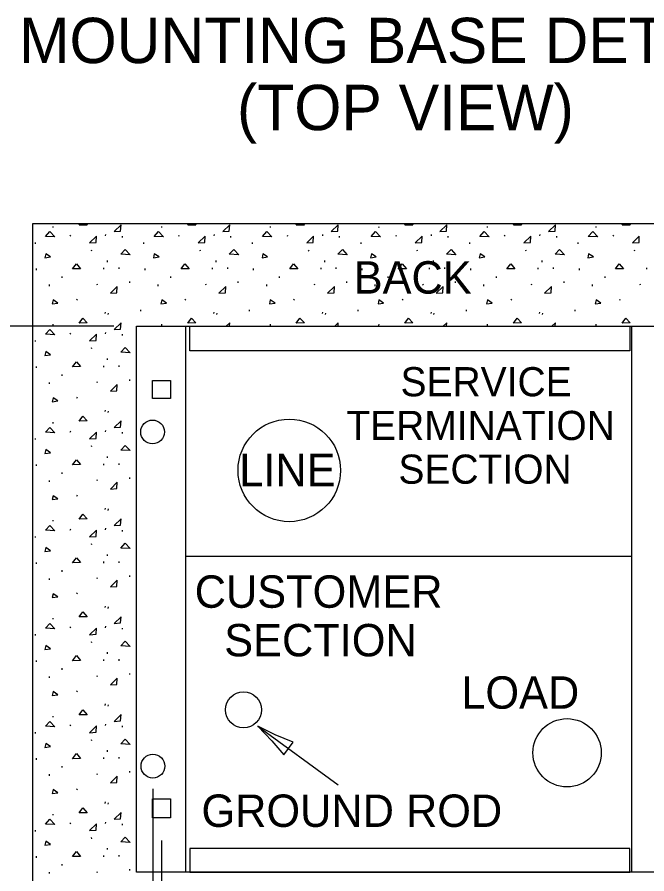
# Model space of a CAD drawing. Extents: x 1568201 to 1568989, y 1584546 to 1585546.
# Drawn here: x 1568349.4 to 1568466.1, y 1584730.1 to 1584888.9 of the extents above; entities that cross this region are included whole.
import ezdxf

# ---------------------------------------------------------------- set-up
doc = ezdxf.new("R2010")
doc.units = 0
doc.layers.add('Sheets_General Details', color=7, linetype='Continuous')

msp = doc.modelspace()

# ---------------------------------------------------------------- linework, layer by layer
at = {"layer": 'Sheets_General Details'}
for p, q in [((1568360.92, 1584850.3), (1568361.17, 1584850.64)), ((1568381.04, 1584850.3), (1568381.28, 1584850.64)), ((1568401.15, 1584850.3), (1568401.4, 1584850.64)), ((1568421.27, 1584850.3), (1568421.51, 1584850.64)), ((1568441.39, 1584850.3), (1568441.63, 1584850.64)), ((1568461.5, 1584850.3), (1568461.75, 1584850.64)), ((1568356.11, 1584849.88), (1568356.13, 1584850.09)), ((1568376.22, 1584849.88), (1568376.25, 1584850.09)), ((1568396.34, 1584849.88), (1568396.36, 1584850.09)), ((1568416.46, 1584849.88), (1568416.48, 1584850.09)), ((1568436.57, 1584849.88), (1568436.6, 1584850.09)), ((1568456.69, 1584849.88), (1568456.71, 1584850.09)), ((1568352.81, 1584846.88), (1568352.81, 1584847.09)), ((1568359.28, 1584848.27), (1568359.37, 1584848.48)), ((1568365.82, 1584848.31), (1568365.85, 1584848.58)), ((1568368.94, 1584848.02), (1568368.94, 1584848.25)), ((1568372.93, 1584846.88), (1568372.93, 1584847.09)), ((1568379.4, 1584848.27), (1568379.48, 1584848.48)), ((1568385.93, 1584848.31), (1568385.97, 1584848.58)), ((1568389.05, 1584848.02), (1568389.05, 1584848.25)), ((1568393.05, 1584846.88), (1568393.05, 1584847.09)), ((1568399.51, 1584848.27), (1568399.6, 1584848.48)), ((1568406.05, 1584848.31), (1568406.08, 1584848.58)), ((1568409.17, 1584848.02), (1568409.17, 1584848.25)), ((1568413.16, 1584846.88), (1568413.16, 1584847.09)), ((1568419.63, 1584848.27), (1568419.72, 1584848.48)), ((1568426.17, 1584848.31), (1568426.2, 1584848.58)), ((1568429.29, 1584848.02), (1568429.29, 1584848.25)), ((1568433.28, 1584846.88), (1568433.28, 1584847.09)), ((1568439.75, 1584848.27), (1568439.83, 1584848.48)), ((1568446.28, 1584848.31), (1568446.31, 1584848.58)), ((1568449.4, 1584848.02), (1568449.4, 1584848.25)), ((1568453.4, 1584846.88), (1568453.4, 1584847.09)), ((1568459.86, 1584848.27), (1568459.95, 1584848.48)), ((1568363.28, 1584845.52), (1568363.19, 1584845.71)), ((1568383.4, 1584845.52), (1568383.31, 1584845.71)), ((1568403.51, 1584845.52), (1568403.43, 1584845.71)), ((1568423.63, 1584845.52), (1568423.54, 1584845.71)), ((1568443.74, 1584845.52), (1568443.66, 1584845.71)), ((1568463.86, 1584845.52), (1568463.78, 1584845.71)), ((1568353.01, 1584842), (1568353.01, 1584842.26)), ((1568365.5, 1584842.15), (1568365.5, 1584842.41)), ((1568366.2, 1584843.48), (1568366.2, 1584843.76)), ((1568368.32, 1584842.21), (1568368.32, 1584842.47)), ((1568373.12, 1584842), (1568373.12, 1584842.26)), ((1568385.61, 1584842.15), (1568385.61, 1584842.41)), ((1568386.32, 1584843.48), (1568386.32, 1584843.76)), ((1568388.44, 1584842.21), (1568388.44, 1584842.47)), ((1568393.24, 1584842), (1568393.24, 1584842.26)), ((1568405.73, 1584842.15), (1568405.73, 1584842.41)), ((1568406.43, 1584843.48), (1568406.43, 1584843.76)), ((1568408.55, 1584842.21), (1568408.55, 1584842.47)), ((1568413.35, 1584842), (1568413.35, 1584842.26)), ((1568425.85, 1584842.15), (1568425.85, 1584842.41)), ((1568426.55, 1584843.48), (1568426.55, 1584843.76)), ((1568428.67, 1584842.21), (1568428.67, 1584842.47)), ((1568433.47, 1584842), (1568433.47, 1584842.26)), ((1568445.96, 1584842.15), (1568445.96, 1584842.41)), ((1568446.67, 1584843.48), (1568446.67, 1584843.76)), ((1568448.79, 1584842.21), (1568448.79, 1584842.47)), ((1568453.59, 1584842), (1568453.59, 1584842.26)), ((1568466.08, 1584842.15), (1568466.08, 1584842.41)), ((1568357.8, 1584840.54), (1568357.8, 1584840.8)), ((1568377.92, 1584840.54), (1568377.92, 1584840.8)), ((1568398.04, 1584840.54), (1568398.04, 1584840.8)), ((1568418.15, 1584840.54), (1568418.15, 1584840.8)), ((1568438.27, 1584840.54), (1568438.27, 1584840.8)), ((1568458.39, 1584840.54), (1568458.39, 1584840.8)), ((1568355.42, 1584839.04), (1568355.42, 1584839.3)), ((1568364.34, 1584839.22), (1568364.27, 1584839.41)), ((1568370.29, 1584839.62), (1568370.29, 1584839.85)), ((1568375.54, 1584839.04), (1568375.54, 1584839.3)), ((1568384.46, 1584839.22), (1568384.38, 1584839.41)), ((1568390.41, 1584839.62), (1568390.41, 1584839.85)), ((1568395.66, 1584839.04), (1568395.66, 1584839.3)), ((1568404.58, 1584839.22), (1568404.5, 1584839.41)), ((1568410.52, 1584839.62), (1568410.52, 1584839.85)), ((1568415.77, 1584839.04), (1568415.77, 1584839.3)), ((1568424.69, 1584839.22), (1568424.61, 1584839.41)), ((1568430.64, 1584839.62), (1568430.64, 1584839.85)), ((1568435.89, 1584839.04), (1568435.89, 1584839.3)), ((1568444.81, 1584839.22), (1568444.73, 1584839.41)), ((1568450.76, 1584839.62), (1568450.76, 1584839.85)), ((1568456.01, 1584839.04), (1568456.01, 1584839.3)), ((1568464.92, 1584839.22), (1568464.85, 1584839.41)), ((1568360.48, 1584836.42), (1568360.59, 1584836.63)), ((1568380.59, 1584836.42), (1568380.7, 1584836.63)), ((1568400.71, 1584836.42), (1568400.82, 1584836.63)), ((1568420.83, 1584836.42), (1568420.94, 1584836.63)), ((1568440.94, 1584836.42), (1568441.05, 1584836.63)), ((1568461.06, 1584836.42), (1568461.17, 1584836.63)), ((1568372.36, 1584834.37), (1568372.36, 1584834.6)), ((1568392.48, 1584834.37), (1568392.48, 1584834.6)), ((1568412.6, 1584834.37), (1568412.6, 1584834.6)), ((1568432.71, 1584834.37), (1568432.71, 1584834.6)), ((1568452.83, 1584834.37), (1568452.83, 1584834.6)), ((1568365.76, 1584833.92), (1568365.82, 1584834.19)), ((1568366.3, 1584833.76), (1568366.36, 1584834.02)), ((1568385.88, 1584833.92), (1568385.93, 1584834.19)), ((1568386.42, 1584833.76), (1568386.48, 1584834.02)), ((1568406, 1584833.92), (1568406.05, 1584834.19)), ((1568406.54, 1584833.76), (1568406.6, 1584834.02)), ((1568426.11, 1584833.92), (1568426.17, 1584834.19)), ((1568426.65, 1584833.76), (1568426.71, 1584834.02)), ((1568446.23, 1584833.92), (1568446.28, 1584834.19)), ((1568446.77, 1584833.76), (1568446.83, 1584834.02)), ((1568367.33, 1584831.58), (1568335.14, 1584831.58)), ((1568356.11, 1584831.74), (1568356.13, 1584831.95)), ((1568376.22, 1584831.74), (1568376.25, 1584831.95)), ((1568396.34, 1584831.74), (1568396.36, 1584831.95)), ((1568416.46, 1584831.74), (1568416.48, 1584831.95)), ((1568436.57, 1584831.74), (1568436.6, 1584831.95)), ((1568456.69, 1584831.74), (1568456.71, 1584831.95)), ((1568359.28, 1584830.12), (1568359.37, 1584830.33)), ((1568365.82, 1584830.17), (1568365.85, 1584830.44)), ((1568368.94, 1584829.87), (1568368.94, 1584830.1)), ((1568352.81, 1584828.74), (1568352.81, 1584828.95)), ((1568363.28, 1584827.38), (1568363.19, 1584827.56)), ((1568366.2, 1584825.34), (1568366.2, 1584825.61)), ((1568353.01, 1584823.85), (1568353.01, 1584824.12)), ((1568365.5, 1584824), (1568365.5, 1584824.27)), ((1568368.32, 1584824.06), (1568368.32, 1584824.32)), ((1568357.8, 1584822.39), (1568357.8, 1584822.65)), ((1568370.29, 1584821.47), (1568370.29, 1584821.71)), ((1568355.42, 1584820.89), (1568355.42, 1584821.16)), ((1568364.34, 1584821.08), (1568364.27, 1584821.26)), ((1568360.48, 1584818.28), (1568360.59, 1584818.49)), ((1568365.76, 1584815.77), (1568365.82, 1584816.04)), ((1568366.3, 1584815.61), (1568366.36, 1584815.88)), ((1568356.11, 1584813.59), (1568356.13, 1584813.8)), ((1568359.28, 1584811.98), (1568359.37, 1584812.19)), ((1568365.82, 1584812.02), (1568365.85, 1584812.29)), ((1568352.81, 1584810.59), (1568352.81, 1584810.8)), ((1568368.94, 1584811.73), (1568368.94, 1584811.96)), ((1568363.28, 1584809.23), (1568363.19, 1584809.42)), ((1568366.2, 1584807.19), (1568366.2, 1584807.47)), ((1568353.01, 1584805.71), (1568353.01, 1584805.97)), ((1568365.5, 1584805.86), (1568365.5, 1584806.12)), ((1568368.32, 1584805.92), (1568368.32, 1584806.18)), ((1568357.8, 1584804.25), (1568357.8, 1584804.51)), ((1568355.42, 1584802.75), (1568355.42, 1584803.01)), ((1568364.34, 1584802.93), (1568364.27, 1584803.12)), ((1568370.29, 1584803.33), (1568370.29, 1584803.56)), ((1568360.48, 1584800.13), (1568360.59, 1584800.34)), ((1568365.76, 1584797.63), (1568365.82, 1584797.9)), ((1568366.3, 1584797.47), (1568366.36, 1584797.73)), ((1568356.11, 1584795.45), (1568356.13, 1584795.66)), ((1568359.28, 1584793.83), (1568359.37, 1584794.04)), ((1568365.82, 1584793.88), (1568365.85, 1584794.15)), ((1568368.94, 1584793.58), (1568368.94, 1584793.82)), ((1568352.81, 1584792.45), (1568352.81, 1584792.66)), ((1568363.28, 1584791.09), (1568363.19, 1584791.27)), ((1568366.2, 1584789.05), (1568366.2, 1584789.32)), ((1568463.25, 1584788.91), (1568380.71, 1584788.9)), ((1568353.01, 1584787.56), (1568353.01, 1584787.83)), ((1568365.5, 1584787.71), (1568365.5, 1584787.98)), ((1568368.32, 1584787.78), (1568368.32, 1584788.03)), ((1568357.8, 1584786.1), (1568357.8, 1584786.37)), ((1568370.29, 1584785.19), (1568370.29, 1584785.42)), ((1568355.42, 1584784.6), (1568355.42, 1584784.87)), ((1568364.34, 1584784.79), (1568364.27, 1584784.97)), ((1568360.48, 1584781.99), (1568360.59, 1584782.2)), ((1568365.76, 1584779.48), (1568365.82, 1584779.75)), ((1568366.3, 1584779.32), (1568366.36, 1584779.59)), ((1568356.11, 1584777.3), (1568356.13, 1584777.51)), ((1568359.28, 1584775.69), (1568359.37, 1584775.9)), ((1568365.82, 1584775.73), (1568365.85, 1584776)), ((1568368.94, 1584775.44), (1568368.94, 1584775.67)), ((1568352.81, 1584774.3), (1568352.81, 1584774.51)), ((1568363.28, 1584772.94), (1568363.19, 1584773.13)), ((1568366.2, 1584770.9), (1568366.2, 1584771.18)), ((1568353.01, 1584769.42), (1568353.01, 1584769.68)), ((1568365.5, 1584769.57), (1568365.5, 1584769.83)), ((1568368.32, 1584769.63), (1568368.32, 1584769.89)), ((1568357.8, 1584767.96), (1568357.8, 1584768.22)), ((1568355.42, 1584766.46), (1568355.42, 1584766.72)), ((1568364.34, 1584766.64), (1568364.27, 1584766.83)), ((1568370.29, 1584767.04), (1568370.29, 1584767.27)), ((1568360.48, 1584763.84), (1568360.59, 1584764.05)), ((1568365.76, 1584761.34), (1568365.82, 1584761.61)), ((1568366.3, 1584761.18), (1568366.36, 1584761.44)), ((1568356.11, 1584759.16), (1568356.13, 1584759.37)), ((1568359.28, 1584757.54), (1568359.37, 1584757.76)), ((1568365.82, 1584757.59), (1568365.85, 1584757.86)), ((1568368.94, 1584757.29), (1568368.94, 1584757.53)), ((1568394.02, 1584757.49), (1568408.92, 1584746.64)), ((1568352.81, 1584756.16), (1568352.81, 1584756.37)), ((1568363.28, 1584754.8), (1568363.19, 1584754.98)), ((1568366.2, 1584752.76), (1568366.2, 1584753.03)), ((1568353.01, 1584751.28), (1568353.01, 1584751.54)), ((1568365.5, 1584751.43), (1568365.5, 1584751.69)), ((1568368.32, 1584751.49), (1568368.32, 1584751.74)), ((1568357.8, 1584749.81), (1568357.8, 1584750.08)), ((1568364.34, 1584748.5), (1568364.27, 1584748.69)), ((1568370.29, 1584748.9), (1568370.29, 1584749.13)), ((1568355.42, 1584748.31), (1568355.42, 1584748.58)), ((1568360.48, 1584745.7), (1568360.59, 1584745.91)), ((1568374.59, 1584745.89), (1568374.61, 1584647.59)), ((1568365.76, 1584743.19), (1568365.82, 1584743.46)), ((1568366.3, 1584743.03), (1568366.36, 1584743.3)), ((1568356.11, 1584741.01), (1568356.13, 1584741.22)), ((1568359.28, 1584739.4), (1568359.37, 1584739.61)), ((1568365.82, 1584739.44), (1568365.85, 1584739.71)), ((1568368.94, 1584739.15), (1568368.94, 1584739.38)), ((1568352.81, 1584738.01), (1568352.81, 1584738.22)), ((1568363.28, 1584736.65), (1568363.19, 1584736.84)), ((1568376.17, 1584736.34), (1568376.2, 1584667.68)), ((1568366.2, 1584734.62), (1568366.2, 1584734.89)), ((1568353.01, 1584733.13), (1568353.01, 1584733.39)), ((1568365.5, 1584733.28), (1568365.5, 1584733.54)), ((1568368.32, 1584733.34), (1568368.32, 1584733.6)), ((1568357.8, 1584731.67), (1568357.8, 1584731.93)), ((1568355.42, 1584730.17), (1568355.42, 1584730.43)), ((1568364.34, 1584730.35), (1568364.27, 1584730.54)), ((1568370.29, 1584730.75), (1568370.29, 1584730.98))]:
    msp.add_line(p, q, dxfattribs=at)
for points in [[(1568352.36, 1584850.64), (1568491.64, 1584850.64), (1568491.64, 1584711.47), (1568352.36, 1584711.47)], [(1568368.61, 1584849.19), (1568368.69, 1584850.36), (1568367.41, 1584849.11)], [(1568388.73, 1584849.19), (1568388.81, 1584850.36), (1568387.52, 1584849.11)], [(1568408.84, 1584849.19), (1568408.92, 1584850.36), (1568407.64, 1584849.11)], [(1568428.96, 1584849.19), (1568429.04, 1584850.36), (1568427.76, 1584849.11)], [(1568449.08, 1584849.19), (1568449.16, 1584850.36), (1568447.87, 1584849.11)], [(1568354.67, 1584848.23), (1568355.48, 1584849.11), (1568356.41, 1584848.12)], [(1568374.79, 1584848.23), (1568375.6, 1584849.11), (1568376.52, 1584848.12)], [(1568394.91, 1584848.23), (1568395.71, 1584849.11), (1568396.64, 1584848.12)], [(1568415.02, 1584848.23), (1568415.83, 1584849.11), (1568416.76, 1584848.12)], [(1568435.14, 1584848.23), (1568435.95, 1584849.11), (1568436.87, 1584848.12)], [(1568455.25, 1584848.23), (1568456.06, 1584849.11), (1568456.99, 1584848.12)], [(1568364.07, 1584847.09), (1568364.12, 1584848.26), (1568362.84, 1584847.01)], [(1568384.18, 1584847.09), (1568384.24, 1584848.26), (1568382.96, 1584847.01)], [(1568404.3, 1584847.09), (1568404.35, 1584848.26), (1568403.08, 1584847.01)], [(1568424.42, 1584847.09), (1568424.47, 1584848.26), (1568423.19, 1584847.01)], [(1568444.53, 1584847.09), (1568444.59, 1584848.26), (1568443.31, 1584847.01)], [(1568464.65, 1584847.09), (1568464.7, 1584848.26), (1568463.43, 1584847.01)], [(1568368.63, 1584844.93), (1568369.47, 1584845.81), (1568370.36, 1584844.83)], [(1568388.74, 1584844.93), (1568389.58, 1584845.81), (1568390.48, 1584844.83)], [(1568408.86, 1584844.93), (1568409.7, 1584845.81), (1568410.59, 1584844.83)], [(1568428.98, 1584844.93), (1568429.82, 1584845.81), (1568430.71, 1584844.83)], [(1568449.09, 1584844.93), (1568449.93, 1584845.81), (1568450.83, 1584844.83)], [(1568354.57, 1584844.29), (1568355.61, 1584844.43), (1568354.72, 1584845.03)], [(1568374.68, 1584844.29), (1568375.73, 1584844.43), (1568374.84, 1584845.03)], [(1568394.8, 1584844.29), (1568395.84, 1584844.43), (1568394.96, 1584845.03)], [(1568414.92, 1584844.29), (1568415.96, 1584844.43), (1568415.07, 1584845.03)], [(1568435.03, 1584844.29), (1568436.07, 1584844.43), (1568435.19, 1584845.03)], [(1568455.15, 1584844.29), (1568456.19, 1584844.43), (1568455.3, 1584845.03)], [(1568359.7, 1584842.2), (1568360.4, 1584843.14), (1568361.19, 1584842.24)], [(1568379.82, 1584842.2), (1568380.52, 1584843.14), (1568381.31, 1584842.24)], [(1568399.93, 1584842.2), (1568400.63, 1584843.14), (1568401.43, 1584842.24)], [(1568420.05, 1584842.2), (1568420.75, 1584843.14), (1568421.54, 1584842.24)], [(1568440.17, 1584842.2), (1568440.87, 1584843.14), (1568441.66, 1584842.24)], [(1568460.28, 1584842.2), (1568460.98, 1584843.14), (1568461.78, 1584842.24)], [(1568367.92, 1584837.79), (1568367.98, 1584838.97), (1568366.7, 1584837.71)], [(1568388.04, 1584837.79), (1568388.1, 1584838.97), (1568386.82, 1584837.71)], [(1568408.15, 1584837.79), (1568408.22, 1584838.97), (1568406.93, 1584837.71)], [(1568428.27, 1584837.79), (1568428.33, 1584838.97), (1568427.05, 1584837.71)], [(1568448.39, 1584837.79), (1568448.45, 1584838.97), (1568447.16, 1584837.71)], [(1568355.94, 1584835.75), (1568356.98, 1584835.88), (1568356.09, 1584836.48)], [(1568376.05, 1584835.75), (1568377.1, 1584835.88), (1568376.21, 1584836.48)], [(1568396.17, 1584835.75), (1568397.21, 1584835.88), (1568396.33, 1584836.48)], [(1568416.29, 1584835.75), (1568417.33, 1584835.88), (1568416.44, 1584836.48)], [(1568436.4, 1584835.75), (1568437.45, 1584835.88), (1568436.56, 1584836.48)], [(1568456.52, 1584835.75), (1568457.56, 1584835.88), (1568456.68, 1584836.48)], [(1568360.92, 1584832.15), (1568361.6, 1584833.09), (1568362.41, 1584832.2)], [(1568381.04, 1584832.15), (1568381.71, 1584833.09), (1568382.53, 1584832.2)], [(1568401.15, 1584832.15), (1568401.83, 1584833.09), (1568402.65, 1584832.2)], [(1568421.27, 1584832.15), (1568421.95, 1584833.09), (1568422.76, 1584832.2)], [(1568441.39, 1584832.15), (1568442.06, 1584833.09), (1568442.88, 1584832.2)], [(1568461.5, 1584832.15), (1568462.18, 1584833.09), (1568463, 1584832.2)], [(1568371.53, 1584831.58), (1568472.82, 1584831.58), (1568472.82, 1584730.42), (1568371.53, 1584730.42)], [(1568380.71, 1584831.58), (1568463.25, 1584831.58), (1568463.25, 1584730.42), (1568380.71, 1584730.42)], [(1568381.45, 1584831.58), (1568462.95, 1584831.58), (1568462.95, 1584827.02), (1568381.45, 1584827.02)], [(1568354.67, 1584830.09), (1568355.48, 1584830.97), (1568356.41, 1584829.98)], [(1568364.07, 1584828.94), (1568364.12, 1584830.12), (1568362.84, 1584828.87)], [(1568354.57, 1584826.15), (1568355.61, 1584826.28), (1568354.72, 1584826.88)], [(1568359.7, 1584824.05), (1568360.4, 1584824.99), (1568361.19, 1584824.1)], [(1568367.92, 1584819.65), (1568367.98, 1584820.82), (1568366.7, 1584819.57)], [(1568374.5, 1584821.52), (1568377.85, 1584821.52), (1568377.85, 1584818.18), (1568374.5, 1584818.18)], [(1568355.94, 1584817.6), (1568356.98, 1584817.74), (1568356.09, 1584818.33)], [(1568360.92, 1584814.01), (1568361.6, 1584814.95), (1568362.41, 1584814.05)], [(1568368.61, 1584812.9), (1568368.69, 1584814.07), (1568367.41, 1584812.82)], [(1568354.67, 1584811.94), (1568355.48, 1584812.82), (1568356.41, 1584811.83)], [(1568364.07, 1584810.8), (1568364.12, 1584811.97), (1568362.84, 1584810.72)], [(1568368.63, 1584808.64), (1568369.47, 1584809.52), (1568370.36, 1584808.54)], [(1568354.57, 1584808.01), (1568355.61, 1584808.14), (1568354.72, 1584808.74)], [(1568359.7, 1584805.91), (1568360.4, 1584806.85), (1568361.19, 1584805.95)], [(1568367.92, 1584801.5), (1568367.98, 1584802.68), (1568366.7, 1584801.42)], [(1568355.94, 1584799.46), (1568356.98, 1584799.59), (1568356.09, 1584800.19)], [(1568360.92, 1584795.86), (1568361.6, 1584796.8), (1568362.41, 1584795.91)], [(1568354.67, 1584793.8), (1568355.48, 1584794.68), (1568356.41, 1584793.69)], [(1568368.61, 1584794.75), (1568368.69, 1584795.93), (1568367.41, 1584794.68)], [(1568364.07, 1584792.65), (1568364.12, 1584793.83), (1568362.84, 1584792.58)], [(1568354.57, 1584789.86), (1568355.61, 1584789.99), (1568354.72, 1584790.59)], [(1568368.63, 1584790.5), (1568369.47, 1584791.38), (1568370.36, 1584790.39)], [(1568359.7, 1584787.76), (1568360.4, 1584788.7), (1568361.19, 1584787.81)], [(1568367.92, 1584783.36), (1568367.98, 1584784.53), (1568366.7, 1584783.28)], [(1568355.94, 1584781.31), (1568356.98, 1584781.45), (1568356.09, 1584782.04)], [(1568360.92, 1584777.72), (1568361.6, 1584778.66), (1568362.41, 1584777.76)], [(1568368.61, 1584776.61), (1568368.69, 1584777.78), (1568367.41, 1584776.53)], [(1568354.67, 1584775.65), (1568355.48, 1584776.53), (1568356.41, 1584775.55)], [(1568364.07, 1584774.51), (1568364.12, 1584775.68), (1568362.84, 1584774.43)], [(1568354.57, 1584771.72), (1568355.61, 1584771.85), (1568354.72, 1584772.45)], [(1568368.63, 1584772.36), (1568369.47, 1584773.23), (1568370.36, 1584772.25)], [(1568359.7, 1584769.62), (1568360.4, 1584770.56), (1568361.19, 1584769.66)], [(1568367.92, 1584765.21), (1568367.98, 1584766.39), (1568366.7, 1584765.14)], [(1568355.94, 1584763.17), (1568356.98, 1584763.3), (1568356.09, 1584763.9)], [(1568360.92, 1584759.57), (1568361.6, 1584760.51), (1568362.41, 1584759.62)], [(1568354.67, 1584757.51), (1568355.48, 1584758.39), (1568356.41, 1584757.4)], [(1568368.61, 1584758.47), (1568368.69, 1584759.64), (1568367.41, 1584758.39)], [(1568364.07, 1584756.36), (1568364.12, 1584757.54), (1568362.84, 1584756.29)], [(1568398.81, 1584752.19), (1568399.68, 1584753.37), (1568400.54, 1584754.56), (1568397.21, 1584755.92), (1568394.02, 1584757.49), (1568396.64, 1584754.75)], [(1568368.63, 1584754.21), (1568369.47, 1584755.09), (1568370.36, 1584754.1)], [(1568354.57, 1584753.57), (1568355.61, 1584753.7), (1568354.72, 1584754.3)], [(1568359.7, 1584751.47), (1568360.4, 1584752.41), (1568361.19, 1584751.52)], [(1568367.92, 1584747.07), (1568367.98, 1584748.24), (1568366.7, 1584746.99)], [(1568355.94, 1584745.02), (1568356.98, 1584745.16), (1568356.09, 1584745.75)], [(1568377.84, 1584740.54), (1568374.49, 1584740.54), (1568374.49, 1584744.06), (1568377.84, 1584744.06)], [(1568360.92, 1584741.43), (1568361.6, 1584742.37), (1568362.41, 1584741.47)], [(1568368.61, 1584740.32), (1568368.69, 1584741.49), (1568367.41, 1584740.24)], [(1568354.67, 1584739.36), (1568355.48, 1584740.24), (1568356.41, 1584739.26)], [(1568364.07, 1584738.22), (1568364.12, 1584739.39), (1568362.84, 1584738.14)], [(1568354.57, 1584735.43), (1568355.61, 1584735.56), (1568354.72, 1584736.16)], [(1568368.63, 1584736.07), (1568369.47, 1584736.94), (1568370.36, 1584735.96)], [(1568381.44, 1584730.42), (1568462.97, 1584730.42), (1568462.97, 1584734.85), (1568381.44, 1584734.85)], [(1568359.7, 1584733.33), (1568360.4, 1584734.27), (1568361.19, 1584733.38)]]:
    msp.add_lwpolyline(points, close=True, dxfattribs=at)
for points in [[(1568362.15, 1584850.64), (1568362.41, 1584850.34), (1568360.92, 1584850.3)], [(1568382.26, 1584850.64), (1568382.53, 1584850.34), (1568381.04, 1584850.3)], [(1568402.38, 1584850.64), (1568402.65, 1584850.34), (1568401.15, 1584850.3)], [(1568422.5, 1584850.64), (1568422.76, 1584850.34), (1568421.27, 1584850.3)], [(1568442.61, 1584850.64), (1568442.88, 1584850.34), (1568441.39, 1584850.3)], [(1568462.73, 1584850.64), (1568463, 1584850.34), (1568461.5, 1584850.3)], [(1568368.61, 1584831.04), (1568368.69, 1584832.22), (1568367.41, 1584830.97), (1568368.61, 1584831.04)], [(1568388.76, 1584831.58), (1568388.81, 1584832.22), (1568388.15, 1584831.58)], [(1568408.88, 1584831.58), (1568408.92, 1584832.22), (1568408.27, 1584831.58)], [(1568429, 1584831.58), (1568429.04, 1584832.22), (1568428.38, 1584831.58)], [(1568449.11, 1584831.58), (1568449.16, 1584832.22), (1568448.5, 1584831.58)], [(1568368.63, 1584826.79), (1568369.47, 1584827.67), (1568370.36, 1584826.68), (1568368.63, 1584826.79)]]:
    msp.add_lwpolyline(points, dxfattribs=at)
for centre, radius in [((1568374.52, 1584812), 2.2), ((1568399.85, 1584804.88), 9.5), ((1568391.36, 1584760.53), 3.34), ((1568451.31, 1584752.56), 6.33), ((1568374.59, 1584750.09), 2.2)]:
    msp.add_circle(centre, radius, dxfattribs=at)

# ---------------------------------------------------------------- texts
for s, height, p in [('MOUNTING BASE DETAIL', 8.4, (1568349.78, 1584880.33)), ('(TOP VIEW)', 8.4, (1568390.17, 1584867.91)), ('BACK', 6, (1568411.79, 1584837.63)), ('SERVICE', 5.4, (1568420.46, 1584818.61)), ('TERMINATION', 5.4, (1568410.42, 1584810.51)), ('LINE', 6, (1568390.58, 1584801.95)), ('SECTION', 5.4, (1568420.07, 1584802.41)), ('CUSTOMER', 6, (1568382.33, 1584779.43)), ('SECTION', 6, (1568387.8, 1584770.43)), ('LOAD', 6, (1568431.72, 1584760.73)), ('GROUND ROD', 6, (1568383.58, 1584738.83))]:
    msp.add_text(s, height=height, dxfattribs=at).set_placement(p)

doc.saveas('drawing.dxf')
